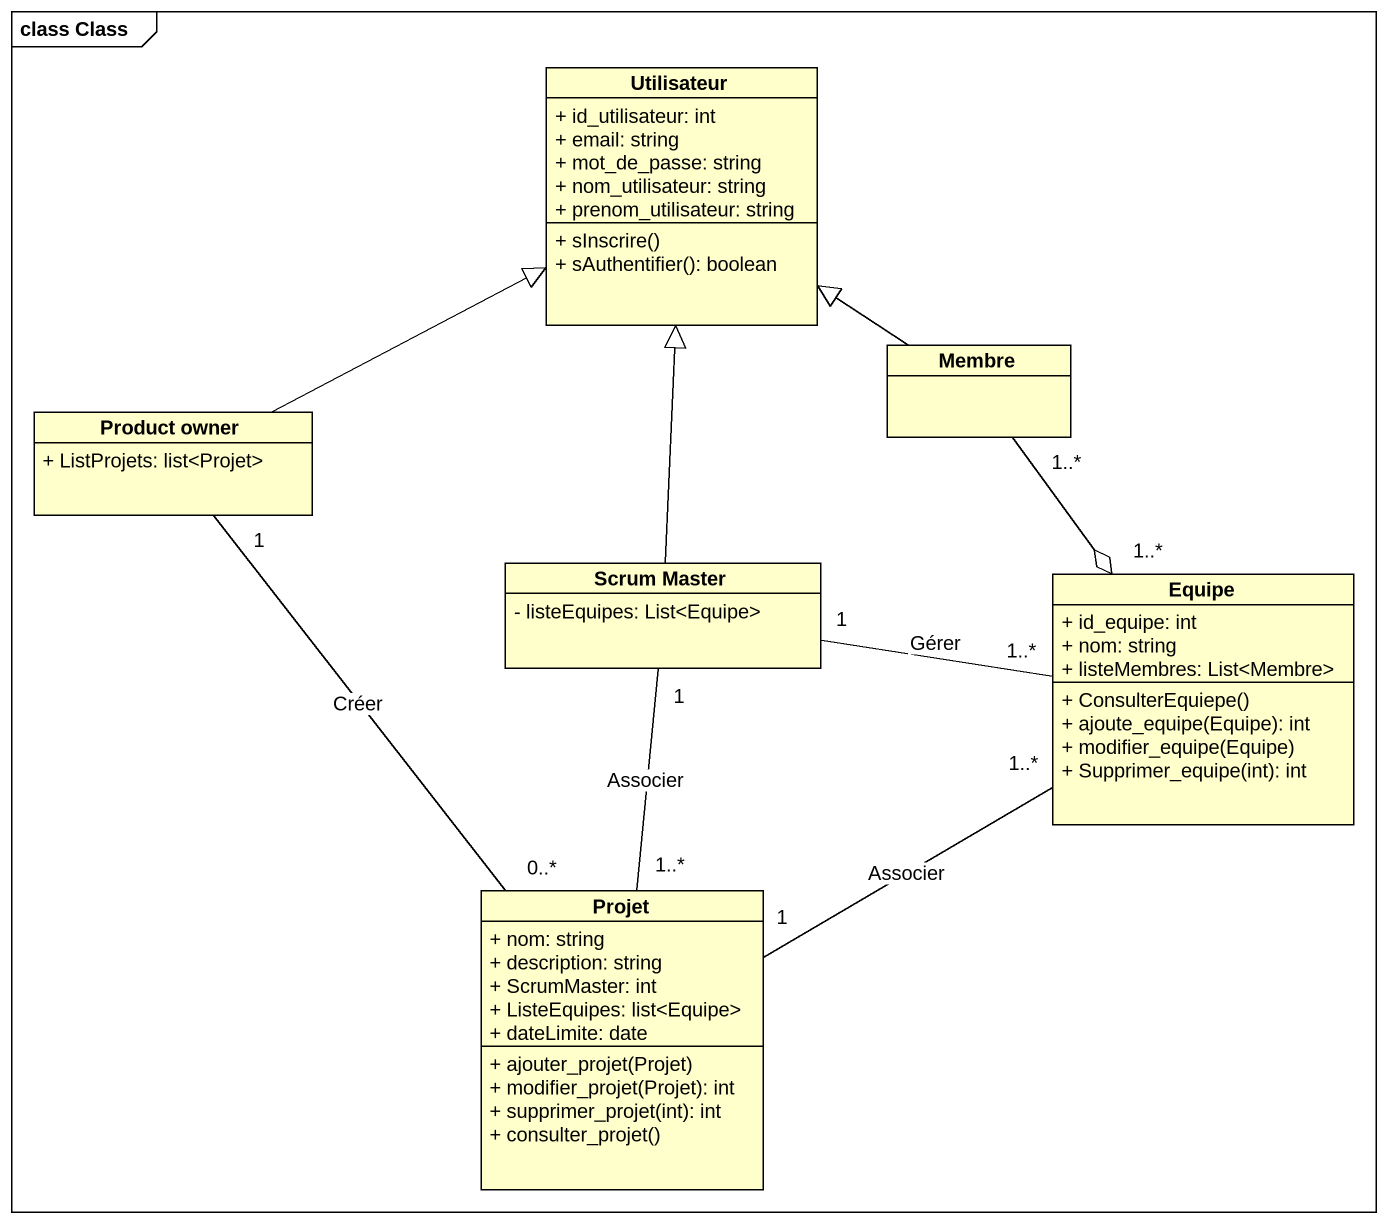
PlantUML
@startuml
mainframe class Class
hide circle
hide empty members
skinparam classAttributeIconSize 0
class Utilisateur {
  + id_utilisateur: int
  + email: string
  + mot_de_passe: string
  + nom_utilisateur: string
  + prenom_utilisateur: string
  + sInscrire()
  + sAuthentifier(): boolean
}
class Membre
class "Product owner" as Product_owner {
  + ListProjets: list<Projet>
}
class "Scrum Master" as Scrum_Master {
  - listeEquipes: List<Equipe>
}
class Equipe {
  + id_equipe: int
  + nom: string
  + listeMembres: List<Membre>
  + ConsulterEquiepe()
  + ajoute_equipe(Equipe): int
  + modifier_equipe(Equipe)
  + Supprimer_equipe(int): int
}
class Projet {
  + nom: string
  + description: string
  + ScrumMaster: int
  + ListeEquipes: list<Equipe>
  + dateLimite: date
  + ajouter_projet(Projet)
  + modifier_projet(Projet): int
  + supprimer_projet(int): int
  + consulter_projet()
}
Membre -up-|> Utilisateur
Membre "1..*" --o "1..*" Equipe
Product_owner -right-|> Utilisateur
Scrum_Master -up-|> Utilisateur
Scrum_Master "1" -right- "1..*" Equipe : Gérer
Scrum_Master "1" -- "1..*" Projet : Associer
Equipe "1..*" -left- "1" Projet : Associer
Projet "0..*" -up- "1" Product_owner : Créer
@enduml
